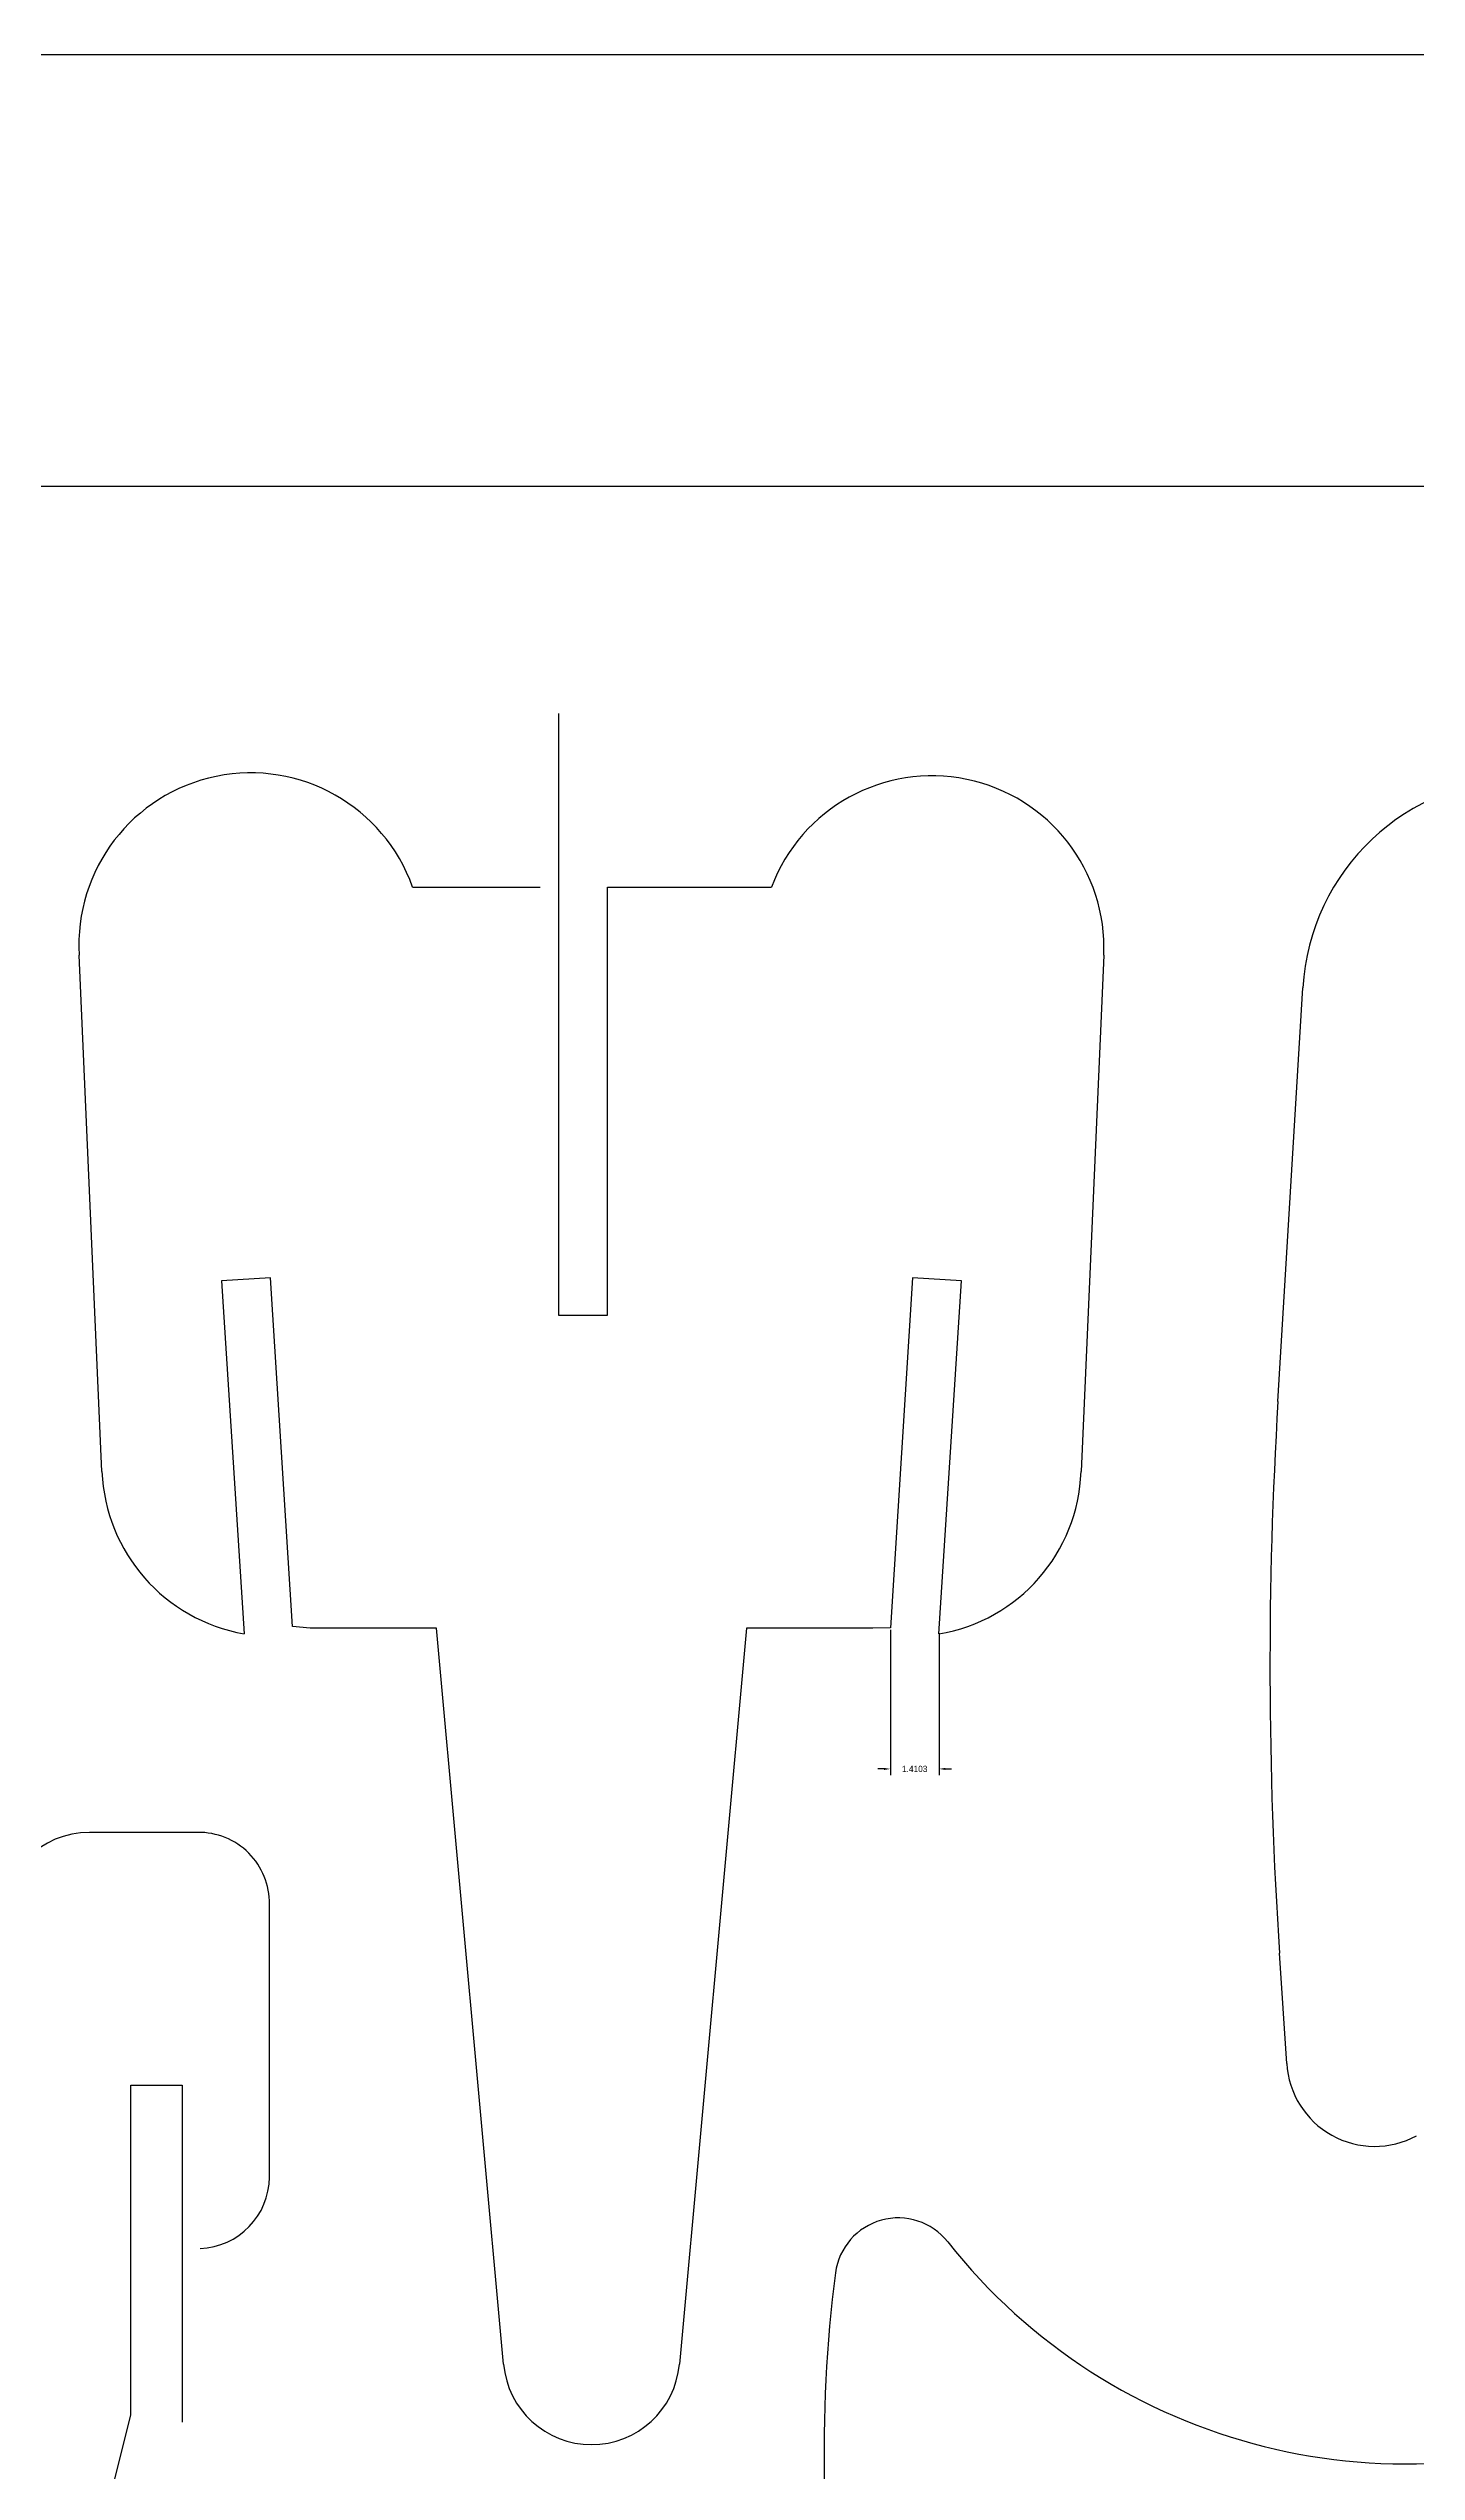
# Model space of a CAD drawing. Extents: x 0 to 249, y 0 to 179.
# Drawn here: x 39.6 to 79.2, y 108.9 to 179 of the extents above; entities that cross this region are included whole.
import ezdxf

# ---------------------------------------------------------------- set-up
doc = ezdxf.new("R2010")
doc.units = 0
doc.header["$MEASUREMENT"] = 0
doc.dimstyles.get("Standard").update_dxf_attribs({"dimtxt": 0.18, "dimasz": 0.18, "dimexe": 0.18, "dimexo": 0.0625, "dimgap": 0.09, "dimtad": 0, "dimtih": 1, "dimtoh": 1, "dimdec": 4, "dimzin": 0, "dimdsep": 46, "dimtxsty": 'Standard', "dimcen": 0.09, "dimadec": 0, "dimazin": 0, "dimtfac": 1, "dimtdec": 4, "dimtofl": 0, "dimtmove": 0, "dimatfit": 3, "dimfxl": 1, "dimtolj": 1, "dimtzin": 0, "dimarcsym": 0})

# ---------------------------------------------------------------- blocks, each defined once
blk = doc.blocks.new('*D0')
at = {"color": 0, "lineweight": -2}
for p, q in [((0.013, 92.319), (0.013, 179.044)), ((249.42, 92.319), (249.42, 179.044)), ((0.193, 178.864), (124.042, 178.864)), ((249.24, 178.864), (125.392, 178.864))]:
    blk.add_line(p, q, dxfattribs=at)
at = {"color": 0}
for points in [[(0.193, 178.894), (0.193, 178.834), (0.013, 178.864)], [(249.24, 178.894), (249.24, 178.834), (249.42, 178.864)]]:
    blk.add_solid(points, dxfattribs=at)
at = {"layer": 'Defpoints', "color": 0}
for p in [(249.42, 178.864), (0.013, 92.256), (249.42, 92.256)]:
    blk.add_point(p, dxfattribs=at)
at = {"color": 0, "insert": (124.717, 178.864), "char_height": 0.18, "attachment_point": 5}
blk.add_mtext('\\A1;249.4071', dxfattribs=at)
blk = doc.blocks.new('*D1')
at = {"color": 0, "lineweight": -2}
for p, q in [((63.969, 133.258), (63.969, 129.053)), ((65.38, 133.167), (65.38, 129.053)), ((63.789, 129.233), (63.609, 129.233)), ((65.56, 129.233), (65.74, 129.233))]:
    blk.add_line(p, q, dxfattribs=at)
at = {"color": 0}
for points in [[(63.789, 129.263), (63.789, 129.203), (63.969, 129.233)], [(65.56, 129.263), (65.56, 129.203), (65.38, 129.233)]]:
    blk.add_solid(points, dxfattribs=at)
at = {"layer": 'Defpoints', "color": 0}
for p in [(63.969, 133.32), (65.38, 133.229), (65.38, 129.233)]:
    blk.add_point(p, dxfattribs=at)
at = {"color": 0, "insert": (64.674, 129.233), "char_height": 0.18, "attachment_point": 5}
blk.add_mtext('\\A1;1.4103', dxfattribs=at)

msp = doc.modelspace()

# ---------------------------------------------------------------- linework, layer by layer
at = {"linetype": 'Continuous'}
for p, q in [((244.976305, 166.360079), (4.44405, 166.360079)), ((54.361036, 159.791295), (54.361036, 142.374212)), ((50.141434, 154.763684), (53.837327, 154.763684)), ((55.782534, 142.374212), (55.782534, 154.763684)), ((55.782534, 154.763684), (60.525846, 154.763684)), ((41.148599, 137.840383), (40.490221, 152.78855)), ((70.147138, 152.78855), (69.488761, 137.840383)), ((75.189713, 139.875354), (75.907944, 151.845858)), ((46.027548, 143.449994), (44.605076, 143.361778)), ((44.605076, 143.361778), (45.263453, 133.141961)), ((46.665854, 133.355851), (46.027548, 143.449994)), ((64.609805, 143.449994), (63.969241, 133.32014)), ((66.032278, 143.361778), (64.609805, 143.449994)), ((65.3739, 133.141961), (66.032278, 143.361778)), ((54.361036, 142.374212), (55.782534, 142.374212)), ((47.178734, 133.306555), (46.665854, 133.355851)), ((50.829753, 133.306555), (47.178734, 133.306555)), ((52.774945, 111.999058), (50.829753, 133.306555)), ((59.807616, 133.306555), (57.862409, 111.999058)), ((63.458619, 133.306555), (59.807616, 133.306555)), ((63.969241, 133.32014), (63.458619, 133.306555)), ((43.916772, 127.396119), (40.789482, 127.396119)), ((45.996647, 117.415711), (45.996647, 125.316244)), ((75.444086, 120.707585), (75.234603, 123.894731)), ((41.986528, 110.520124), (41.986528, 120.079148)), ((41.986528, 120.079148), (43.467878, 120.079148)), ((43.467878, 120.079148), (43.467878, 110.323187)), ((41.005106, 106.618289), (41.986528, 110.520124))]:
    msp.add_line(p, q, dxfattribs=at)
for centre, radius, start, end in [((45.454969, 153.096219), 4.974273, 19.585781, 183.546121), ((65.179252, 153.010168), 4.972827, 357.445725, 159.352385), ((82.331222, 151.471764), 6.434163, 90.036475, 176.666836), ((200.547618, 132.237109), 125.590394, 176.513193, 183.808693), ((46.131182, 138.053009), 4.987118, 182.443539, 259.979881), ((64.559394, 138.006403), 4.932162, 279.505472, 358.071025), ((40.789482, 124.837424), 2.558695, 90, 180), ((43.946698, 125.34617), 2.050167, 359.163625, 90.836375), ((77.987233, 120.85289), 2.547294, 183.270109, 298.426702), ((43.91548, 117.430627), 2.08122, 272.095695, 359.589353), ((64.196819, 114.401778), 1.832113, 38.619764, 172.292234), ((78.886206, 125.989824), 16.87784, 218.230834, 293.676543), ((101.745705, 109.532648), 39.695356, 172.596701, 190.581743), ((55.318677, 112.223505), 2.553615, 185.042451, 354.957549)]:
    msp.add_arc(centre, radius, start, end, dxfattribs=at)

# ---------------------------------------------------------------- dimensions: what is measured, and where the dimension line sits
for base, p1, p2, picture, middle in [((249.420354, 178.863514), (0.013233, 92.256002), (249.420354, 92.256002), '*D0', (124.716794, 178.863514)), ((65.379526, 129.233398), (63.969241, 133.32014), (65.379526, 133.229287), '*D1', (64.674383, 129.233398))]:
    dim = msp.add_linear_dim(base=base, p1=p1, p2=p2, dimstyle='Standard')
    dim.commit()
    dim.dimension.update_dxf_attribs({"geometry": picture, "text_midpoint": middle})

doc.saveas('drawing.dxf')
